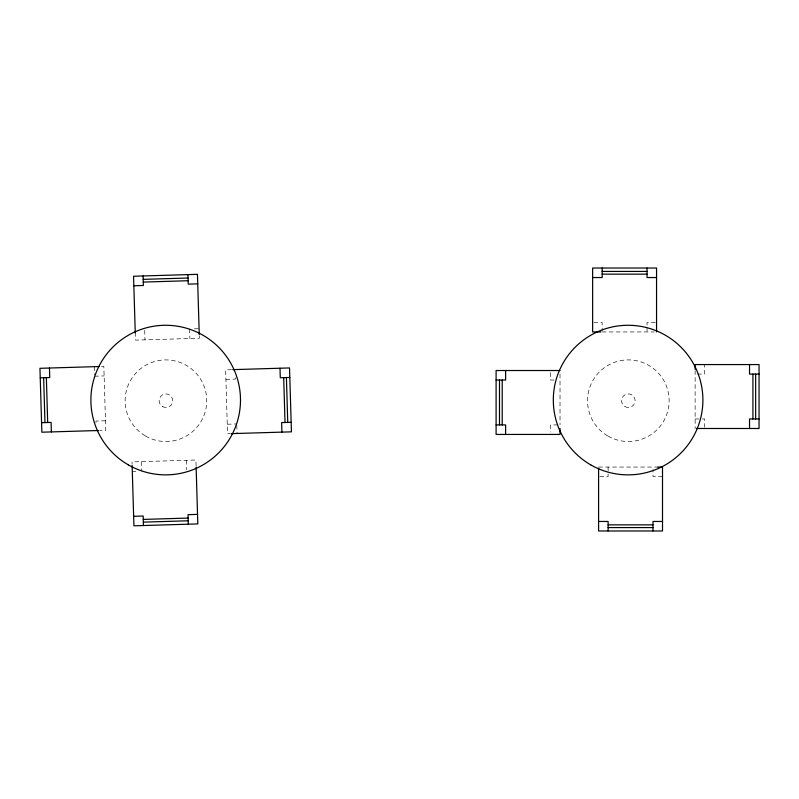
<?xml version="1.0" encoding="UTF-8"?>
<svg xmlns="http://www.w3.org/2000/svg" width="799" height="799" viewBox="0 0 799 799"><rect width="100%" height="100%" fill="white"/><g stroke="black" fill="none" stroke-linecap="round" stroke-linejoin="round"><path stroke-width="0.6" stroke-dasharray="4 3" d="M194.327 328.848L199.081 328.709M101.463 366.471L103.84 366.401L105.758 430.291L99.805 430.471M231.58 369.677L225.628 369.857L227.545 433.747L229.922 433.677M94.612 376.199L104.13 375.92M225.917 379.365L235.435 379.086L235.355 376.709M105.468 420.773L95.95 421.063L96.02 423.44M227.256 424.229L236.774 423.949M132.304 471.44L135.87 471.33M593.827 322.426L602.156 322.426L602.156 330.756M655.37 322.426L647.04 322.426L647.04 325.992M602.156 331.945L654.181 331.945M697.507 374.082L704.648 374.082L704.648 364.564M554.067 380.034L550.501 380.034L550.501 371.705M695.13 418.966L701.083 418.966M702.271 418.966L704.648 418.966L704.648 427.295M557.642 424.918L550.501 424.918L550.501 432.059M598.591 467.055L657.747 467.055M599.779 476.574L608.109 476.574L608.109 467.055M662.511 476.574L652.993 476.574L652.993 469.432M236.804 425.138L237.053 433.458M199.291 335.85L199.37 338.227L135.47 340.134L135.261 332.993M196.085 465.957L195.915 460.014L132.015 461.922L132.085 464.299M189.563 328.988L189.852 338.506M186.397 460.294L186.676 469.812M144.709 330.337L144.989 339.855M141.533 461.642L141.822 471.15M94.322 366.681L94.572 375.011M695.13 370.516L695.13 428.484M647.04 327.191L647.04 331.945M560.019 374.082L560.019 424.918M607.939 436.044A40.799 40.799 0 0 0 669.143 400.708A40.799 40.799 0 0 0 607.939 365.373A40.799 40.799 0 0 0 607.939 436.044M624.938 406.591A6.801 6.801 0 0 0 635.135 400.708A6.801 6.801 0 0 0 624.938 394.816A6.801 6.801 0 0 0 624.938 406.591M145.528 436.044A40.799 40.799 0 0 0 206.731 400.708A40.799 40.799 0 0 0 145.528 365.373A40.799 40.799 0 0 0 145.528 436.044M162.527 406.591A6.801 6.801 0 0 0 172.734 400.708A6.801 6.801 0 0 0 162.527 394.816A6.801 6.801 0 0 0 162.527 406.591"/><path stroke-width="1.2" d="M143.181 279.36L188.045 278.012M143.261 282.077L188.125 280.729M133.842 285.762L143.361 285.473L143.081 275.955M197.743 283.845L188.224 284.134L187.935 274.616M99.086 366.541L39.95 368.309L41.858 432.199L98.617 430.501M232.769 369.637L289.528 367.94L291.435 431.84L231.111 433.637M40.23 377.827L49.748 377.537L49.468 368.029M289.807 377.458L280.289 377.747L280.01 368.229M41.578 422.691L51.096 422.401L51.376 431.919M291.146 422.321L281.638 422.601L281.917 432.119M133.643 516.304L143.161 516.014L143.44 525.532M197.533 514.386L188.025 514.676L188.304 524.194M143.261 519.41L188.125 518.072M143.341 522.137L188.204 520.788M602.156 271.42L647.04 271.42M602.156 274.147L647.04 274.147M592.638 277.543L602.156 277.543L602.156 268.025M656.558 277.543L647.04 277.543L647.04 268.025M600.968 331.945L592.638 331.945L592.638 268.025L656.558 268.025L656.558 331.945M560.019 370.516L496.099 370.516L496.099 434.436L560.019 434.436L560.019 428.484M759.05 374.082L749.532 374.082L749.532 364.564M496.099 380.034L505.617 380.034L505.617 370.516M759.05 418.966L749.532 418.966L749.532 428.484M496.099 424.918L505.617 424.918L505.617 434.436M696.319 428.484L759.05 428.484L759.05 364.564L695.13 364.564L695.13 369.328M657.747 467.055L662.511 467.055L662.511 530.975L598.591 530.975L598.591 468.244M598.591 521.457L608.109 521.457L608.109 530.975M662.511 521.457L652.993 521.457L652.993 530.975M608.109 524.853L652.993 524.853M608.109 527.58L652.993 527.58M286.412 377.557L287.75 422.421M283.695 377.647L285.033 422.501M199.261 334.651L197.453 274.327L133.563 276.244L135.261 332.993M196.125 467.145L197.822 523.904L133.932 525.812L132.125 465.487M46.352 377.647L47.69 422.501M43.635 377.727L44.974 422.581M755.654 374.082L755.654 418.966M752.928 374.082L752.928 418.966M502.221 380.034L502.221 424.918M499.495 380.034L499.495 424.918M590.701 464.848A74.806 74.806 0 0 0 702.9 400.069A74.806 74.806 0 0 0 590.701 335.29A74.806 74.806 0 0 0 590.701 464.848M128.289 464.848A74.806 74.806 0 0 0 240.489 400.069A74.806 74.806 0 0 0 128.289 335.29A74.806 74.806 0 0 0 128.289 464.848"/></g></svg>
